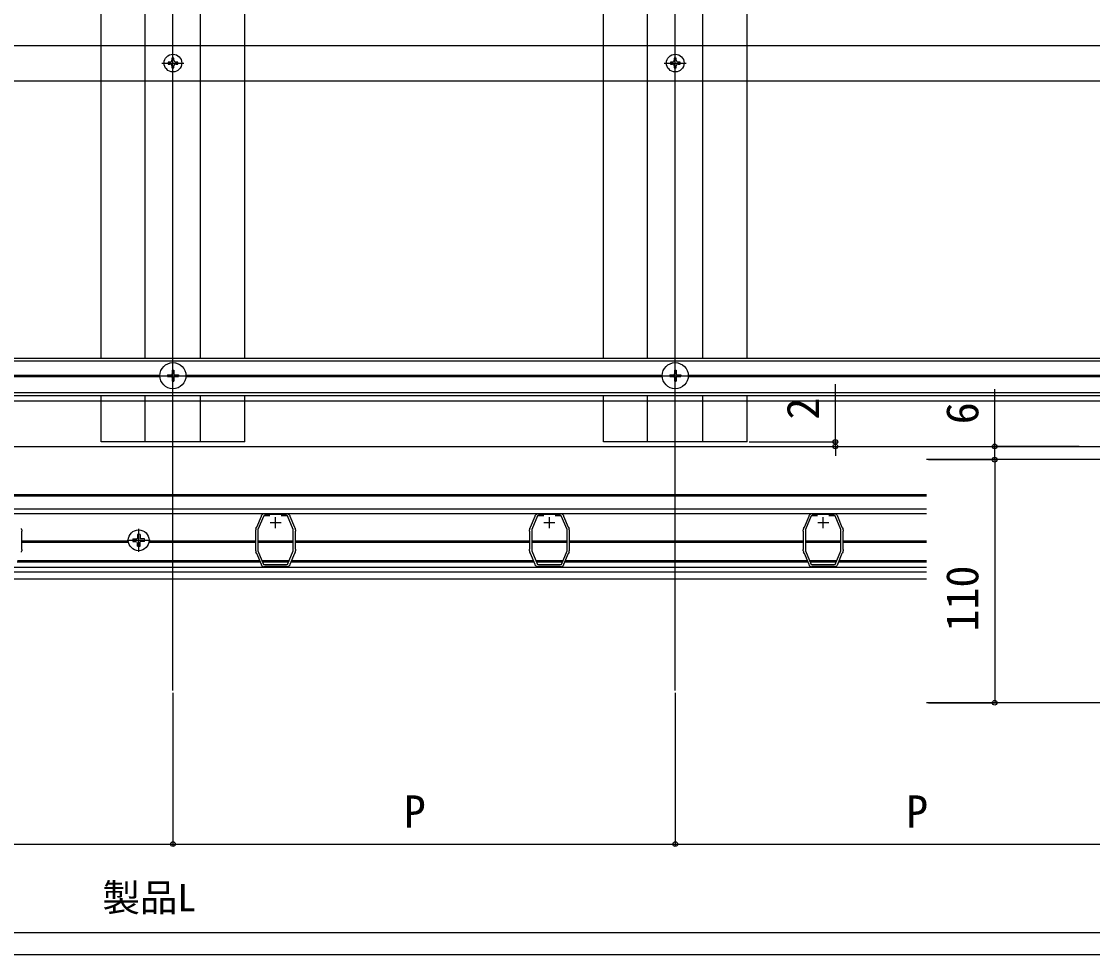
# Model space of a CAD drawing. Units: millimetres, scale not verified. Extents: x -875 to 875, y -1304 to 1296.
# Drawn here: x -31.1 to 454, y -1303.7 to -881.4 of the extents above; entities that cross this region are included whole.
import ezdxf
from ezdxf.enums import TextEntityAlignment as Align

# ---------------------------------------------------------------- set-up
doc = ezdxf.new("R2010")
doc.units = ezdxf.units.MM
doc.header["$LTSCALE"] = 8
for name, color, linetype in [('0-3_YKK_11', 7, 'Continuous'), ('0-4_YKK_12', 2, 'Continuous'), ('0-5_YKK_13', 4, 'Continuous'), ('0-6_YKK_D', 6, 'Continuous'), ('0-7_YKK_ZWAK', 7, 'Continuous')]:
    doc.layers.add(name, color=color, linetype=linetype)
doc.styles.add('ＭＳ ゴシック', font='')
doc.styles.get('ＭＳ ゴシック').set_extended_font_data('MS Gothic')

msp = doc.modelspace()

# ---------------------------------------------------------------- linework, layer by layer
at = {"layer": '0-3_YKK_11'}
for p, q in [((84, -1110.7), (84, -1105.7)), ((208, -1110.7), (208, -1105.7)), ((332, -1110.7), (332, -1105.7)), ((81.5, -1108.2), (86.5, -1108.2)), ((205.5, -1108.2), (210.5, -1108.2)), ((329.5, -1108.2), (334.5, -1108.2))]:
    msp.add_line(p, q, dxfattribs=at)
for points in [[(75.117, -1110.901), (75.317, -1110.424), (75.415, -1110.321), (75.512, -1110.219), (77.591, -1105.275), (77.597, -1105.138), (77.612, -1104.983)], [(81.41, -1105.2), (78.598, -1105.2), (76, -1111.382), (76, -1121.018), (78.556, -1127.1), (89.444, -1127.1), (92, -1121.019), (92, -1111.382), (89.402, -1105.2), (86.59, -1105.2)], [(78.78, -1104.208), (78.929, -1104.253), (79.057, -1104.3), (88.943, -1104.3), (89.071, -1104.253), (89.22, -1104.207)], [(90.388, -1104.983), (90.403, -1105.138), (90.409, -1105.275), (92.488, -1110.219), (92.585, -1110.321), (92.683, -1110.424), (92.883, -1110.901)], [(199.117, -1110.901), (199.317, -1110.424), (199.415, -1110.321), (199.512, -1110.219), (201.591, -1105.275), (201.597, -1105.138), (201.612, -1104.983)], [(205.41, -1105.2), (202.598, -1105.2), (200, -1111.382), (200, -1121.018), (202.556, -1127.1), (213.444, -1127.1), (216, -1121.019), (216, -1111.382), (213.402, -1105.2), (210.59, -1105.2)], [(202.78, -1104.208), (202.928, -1104.253), (203.057, -1104.3), (212.943, -1104.3), (213.071, -1104.253), (213.22, -1104.207)], [(214.388, -1104.983), (214.403, -1105.138), (214.409, -1105.275), (216.488, -1110.219), (216.585, -1110.321), (216.683, -1110.424), (216.883, -1110.901)], [(323.117, -1110.901), (323.317, -1110.424), (323.415, -1110.322), (323.512, -1110.219), (325.591, -1105.276), (325.597, -1105.139), (325.612, -1104.983)], [(329.41, -1105.2), (326.598, -1105.2), (324, -1111.383), (324, -1121.019), (326.556, -1127.1), (337.444, -1127.101), (340, -1121.019), (340, -1111.382), (337.402, -1105.2), (334.59, -1105.2)], [(326.78, -1104.208), (326.928, -1104.254), (327.057, -1104.3), (336.943, -1104.3), (337.071, -1104.254), (337.22, -1104.208)], [(338.388, -1104.983), (338.403, -1105.139), (338.409, -1105.276), (340.488, -1110.219), (340.585, -1110.322), (340.683, -1110.424), (340.883, -1110.901)], [(-31, -1111.482), (-31, -1112), (-31.05, -1112.132), (-31.1, -1112.265), (-31.1, -1120.135), (-31.05, -1120.268), (-31, -1120.4), (-31, -1120.918)], [(75, -1120.918), (75, -1120.4), (75.05, -1120.268), (75.1, -1120.135), (75.1, -1112.265), (75.05, -1112.132), (75, -1112), (75, -1111.482)], [(93, -1111.482), (93, -1112), (92.95, -1112.132), (92.9, -1112.265), (92.9, -1120.135), (92.95, -1120.268), (93, -1120.4), (93, -1120.918)], [(199, -1120.918), (199, -1120.4), (199.05, -1120.268), (199.1, -1120.135), (199.1, -1112.265), (199.05, -1112.132), (199, -1112), (199, -1111.482)], [(217, -1111.482), (217, -1112), (216.95, -1112.132), (216.9, -1112.265), (216.9, -1120.135), (216.95, -1120.268), (217, -1120.4), (217, -1120.918)], [(323, -1120.918), (323, -1120.4), (323.05, -1120.268), (323.1, -1120.136), (323.1, -1112.265), (323.05, -1112.133), (323, -1112), (323, -1111.482)], [(341, -1111.482), (341, -1112), (340.95, -1112.133), (340.9, -1112.265), (340.9, -1120.136), (340.95, -1120.268), (341, -1120.4), (341, -1120.918)], [(77.612, -1127.417), (77.597, -1127.262), (77.591, -1127.125), (75.512, -1122.181), (75.415, -1122.079), (75.317, -1121.976), (75.117, -1121.499)], [(92.883, -1121.499), (92.683, -1121.976), (92.585, -1122.079), (92.488, -1122.181), (90.409, -1127.125), (90.403, -1127.262), (90.388, -1127.417)], [(201.612, -1127.417), (201.597, -1127.262), (201.591, -1127.125), (199.512, -1122.181), (199.415, -1122.079), (199.317, -1121.976), (199.117, -1121.499)], [(216.883, -1121.499), (216.683, -1121.976), (216.585, -1122.079), (216.488, -1122.181), (214.409, -1127.125), (214.403, -1127.262), (214.387, -1127.417)], [(325.612, -1127.417), (325.597, -1127.262), (325.591, -1127.125), (323.512, -1122.182), (323.415, -1122.079), (323.317, -1121.976), (323.117, -1121.499)], [(340.883, -1121.499), (340.683, -1121.976), (340.585, -1122.079), (340.488, -1122.181), (338.409, -1127.125), (338.403, -1127.262), (338.387, -1127.417)], [(88.943, -1128.1), (79.057, -1128.1), (78.929, -1128.147), (78.78, -1128.193)], [(89.22, -1128.193), (89.071, -1128.147), (88.943, -1128.1)], [(212.943, -1128.1), (203.057, -1128.1), (202.928, -1128.147), (202.78, -1128.193)], [(213.22, -1128.193), (213.071, -1128.147), (212.943, -1128.1)], [(336.943, -1128.1), (327.057, -1128.1), (326.928, -1128.147), (326.78, -1128.193)], [(337.22, -1128.193), (337.071, -1128.147), (336.943, -1128.1)]]:
    msp.add_lwpolyline(points, dxfattribs=at)
for centre, start, end in [((78.93, -1105.7), 95.73914, 151.44347), ((89.07, -1105.7), 28.55592, 84.26083), ((202.93, -1105.7), 95.73914, 151.44347), ((213.07, -1105.7), 28.55592, 84.26083), ((326.93, -1105.7), 95.73914, 151.44347), ((337.07, -1105.7), 28.55592, 84.26083), ((-32.5, -1111.482), 360, 22.78773), ((76.5, -1111.482), 157.21234, 180.00008), ((91.5, -1111.482), 360, 22.78773), ((200.5, -1111.482), 157.21234, 180.00008), ((215.5, -1111.482), 360, 22.78773), ((324.5, -1111.482), 157.21234, 180.00008), ((339.5, -1111.482), 360, 22.78773), ((-32.5, -1120.918), 337.21255, 0.00006), ((76.5, -1120.918), 179.99998, 202.78771), ((91.5, -1120.918), 337.21255, 0.00006), ((200.5, -1120.918), 179.99998, 202.78771), ((215.5, -1120.918), 337.21255, 0.00006), ((324.5, -1120.918), 179.99998, 202.78771), ((339.5, -1120.918), 337.21255, 0.00006), ((78.93, -1126.7), 208.55565, 264.26079), ((89.07, -1126.7), 275.73925, 331.44438), ((202.93, -1126.7), 208.55565, 264.26079), ((213.07, -1126.7), 275.73925, 331.44438), ((326.93, -1126.7), 208.55565, 264.26079), ((337.07, -1126.7), 275.73925, 331.44438)]:
    msp.add_arc(centre, 1.5, start, end, dxfattribs=at)
at = {"layer": '0-4_YKK_12'}
for p, q in [((37.5, -1184.2), (37.5, -363.7)), ((265, -1184.2), (265, -363.7)), ((25, -1033.7), (25, -548.7)), ((50, -1033.7), (50, -548.7)), ((70, -1033.7), (70, -548.7)), ((252.5, -1033.7), (252.5, -548.7)), ((277.5, -1033.7), (277.5, -548.7)), ((297.5, -1033.7), (297.5, -548.7)), ((-585, -1033.7), (647.5, -1033.7)), ((-585, -1034.9), (647.5, -1034.9)), ((37.5, -1048), (37.5, -1035.4)), ((265, -1048), (265, -1035.4)), ((-184.108, -1041.4), (31.608, -1041.4)), ((-184.108, -1042), (31.608, -1042)), ((31.2, -1041.7), (43.8, -1041.7)), ((43.392, -1041.4), (259.108, -1041.4)), ((43.392, -1042), (259.108, -1042)), ((258.7, -1041.7), (271.3, -1041.7)), ((270.892, -1041.4), (486.608, -1041.4)), ((270.892, -1042), (486.608, -1042)), ((-585, -1049.3), (647.5, -1049.3)), ((-585, -1050.7), (647.5, -1050.7)), ((5, -1071.7), (5, -1050.7)), ((25, -1071.7), (25, -1050.7)), ((50, -1071.7), (50, -1050.7)), ((70, -1071.7), (70, -1050.7)), ((232.5, -1071.7), (232.5, -1050.7)), ((252.5, -1071.7), (252.5, -1050.7)), ((277.5, -1071.7), (277.5, -1050.7)), ((297.5, -1071.7), (297.5, -1050.7)), ((70, -1071.7), (5, -1071.7)), ((297.5, -1071.7), (232.5, -1071.7)), ((-615, -1073.7), (690, -1073.7)), ((691, -1079.7), (378.75, -1079.7)), ((-615, -1095.4), (378.75, -1095.4)), ((-615, -1096), (378.75, -1096)), ((-621.588, -1102), (378.75, -1102)), ((-621.539, -1104), (378.75, -1104)), ((22, -1121.374), (22, -1111.016)), ((-31.1, -1116.4), (17.296, -1116.4)), ((-31.1, -1117), (17.361, -1117)), ((16.821, -1116.195), (27.179, -1116.195)), ((26.639, -1117), (75.1, -1117)), ((26.704, -1116.4), (75.1, -1116.4)), ((76, -1116.4), (92, -1116.4)), ((76, -1117), (92, -1117)), ((92.9, -1116.4), (199.1, -1116.4)), ((92.9, -1117), (199.1, -1117)), ((200, -1116.4), (216, -1116.4)), ((200, -1117), (216, -1117)), ((216.9, -1116.4), (323.1, -1116.4)), ((216.9, -1117), (323.1, -1117)), ((324, -1116.4), (340, -1116.4)), ((324, -1117), (340, -1117)), ((340.9, -1116.4), (378.75, -1116.4)), ((340.9, -1117), (378.75, -1117)), ((-32.865, -1125.4), (76.865, -1125.4)), ((77.841, -1125.4), (90.159, -1125.4)), ((91.135, -1125.4), (200.865, -1125.4)), ((201.841, -1125.4), (214.159, -1125.4)), ((215.135, -1125.4), (324.865, -1125.4)), ((325.841, -1125.4), (338.159, -1125.4)), ((339.135, -1125.4), (378.75, -1125.4)), ((-624, -1128.4), (378.75, -1128.4)), ((-33.118, -1126), (77.118, -1126)), ((78.093, -1126), (89.907, -1126)), ((90.882, -1126), (201.118, -1126)), ((202.093, -1126), (213.907, -1126)), ((214.882, -1126), (325.117, -1126)), ((326.093, -1126), (337.907, -1126)), ((338.882, -1126), (378.75, -1126)), ((-624, -1130.4), (378.75, -1130.4)), ((-615, -1133.7), (378.75, -1133.7)), ((691, -1189.7), (378.75, -1189.7))]:
    msp.add_line(p, q, dxfattribs=at)
for points in [[(5, -1033.7), (5, -548.7), (5, -499.7)], [(232.5, -1033.7), (232.5, -548.7), (232.5, -499.7)]]:
    msp.add_lwpolyline(points, dxfattribs=at)
at = {"layer": '0-5_YKK_13'}
for p, q in [((-573.5, -892.2), (648.5, -892.2)), ((37.5, -905.2), (37.5, -895.2)), ((265, -905.2), (265, -895.2)), ((32.5, -900.2), (42.5, -900.2)), ((36.18, -899.76), (35.3, -899.76)), ((38.82, -900.64), (39.7, -900.64)), ((260, -900.2), (270, -900.2)), ((263.68, -899.76), (262.8, -899.76)), ((266.32, -900.64), (267.2, -900.64)), ((-573.5, -908.2), (648.5, -908.2)), ((35, -1041.35), (35, -1042.05)), ((35, -1041.35), (36.65, -1041.35)), ((35, -1042.05), (36.65, -1042.05)), ((37.15, -1039.2), (37.85, -1039.2)), ((37.15, -1039.2), (37.15, -1040.85)), ((37.15, -1042.55), (37.15, -1044.2)), ((37.85, -1039.2), (37.85, -1040.85)), ((37.85, -1042.55), (37.85, -1044.2)), ((38.35, -1041.35), (40, -1041.35)), ((38.35, -1042.05), (40, -1042.05)), ((40, -1041.35), (40, -1042.05)), ((262.5, -1041.35), (262.5, -1042.05)), ((262.5, -1041.35), (264.15, -1041.35)), ((262.5, -1042.05), (264.15, -1042.05)), ((264.65, -1039.2), (265.35, -1039.2)), ((264.65, -1039.2), (264.65, -1040.85)), ((264.65, -1042.55), (264.65, -1044.2)), ((265.35, -1039.2), (265.35, -1040.85)), ((265.35, -1042.55), (265.35, -1044.2)), ((265.85, -1041.35), (267.5, -1041.35)), ((265.85, -1042.05), (267.5, -1042.05)), ((267.5, -1041.35), (267.5, -1042.05)), ((37.15, -1044.2), (37.85, -1044.2)), ((264.65, -1044.2), (265.35, -1044.2)), ((647.5, -1053.2), (-569, -1053.2)), ((19.358, -1115.606), (20.662, -1115.584)), ((20.662, -1115.584), (21.27, -1115.465)), ((21.389, -1114.856), (21.27, -1115.465)), ((21.411, -1113.552), (21.389, -1114.856)), ((22.589, -1113.552), (22.611, -1114.856)), ((22.611, -1114.856), (22.73, -1115.465)), ((23.338, -1115.584), (22.73, -1115.465)), ((24.642, -1115.606), (23.338, -1115.584)), ((19.358, -1116.783), (20.662, -1116.806)), ((20.662, -1116.806), (21.27, -1116.924)), ((21.389, -1117.533), (21.27, -1116.924)), ((21.411, -1118.837), (21.389, -1117.533)), ((22.589, -1118.837), (22.611, -1117.533)), ((22.611, -1117.533), (22.73, -1116.924)), ((23.338, -1116.806), (22.73, -1116.924)), ((24.642, -1116.783), (23.338, -1116.806))]:
    msp.add_line(p, q, dxfattribs=at)
for points in [[(35.3, -899.76), (35.3, -900.64), (36.18, -900.64)], [(37.94, -898.88), (37.94, -898), (37.06, -898), (37.06, -898.88)], [(37.06, -901.52), (37.06, -902.4), (37.94, -902.4), (37.94, -901.52)], [(39.7, -900.64), (39.7, -899.76), (38.82, -899.76)], [(262.8, -899.76), (262.8, -900.64), (263.68, -900.64)], [(265.44, -898.88), (265.44, -898), (264.56, -898), (264.56, -898.88)], [(264.56, -901.52), (264.56, -902.4), (265.44, -902.4), (265.44, -901.52)], [(267.2, -900.64), (267.2, -899.76), (266.32, -899.76)]]:
    msp.add_lwpolyline(points, dxfattribs=at)
for centre, radius in [((37.5, -900.2), 4), ((265, -900.2), 4), ((37.5, -1041.7), 5.9), ((265, -1041.7), 5.9), ((22, -1116.195), 4.708)]:
    msp.add_circle(centre, radius, dxfattribs=at)
for centre, radius, start, end in [((36.18, -898.88), 0.88, 270, 0), ((36.18, -901.52), 0.88, 0, 90), ((38.82, -898.88), 0.88, 180, 270), ((38.82, -901.52), 0.88, 90, 180), ((263.68, -898.88), 0.88, 270, 0), ((263.68, -901.52), 0.88, 0, 90), ((266.32, -898.88), 0.88, 180, 270), ((266.32, -901.52), 0.88, 90, 180), ((36.65, -1040.85), 0.5, 270, 0), ((36.65, -1042.55), 0.5, 0, 90), ((38.35, -1040.85), 0.5, 180, 270), ((38.35, -1042.55), 0.5, 90, 180), ((264.15, -1040.85), 0.5, 270, 0), ((264.15, -1042.55), 0.5, 0, 90), ((265.85, -1040.85), 0.5, 180, 270), ((265.85, -1042.55), 0.5, 90, 180), ((22, -1116.195), 2.707, 167.44414, 192.55586), ((22, -1116.195), 2.707, 77.44414, 102.55586), ((22, -1116.195), 2.707, 347.44414, 12.55586), ((22, -1116.195), 2.707, 257.44414, 282.55586)]:
    msp.add_arc(centre, radius, start, end, dxfattribs=at)
at = {"layer": '0-6_YKK_D'}
for p, q in [((337.5, -1071.7), (337.5, -1045.509)), ((409.665, -1073.7), (409.665, -1047.736)), ((298.5, -1071.7), (338.5, -1071.7)), ((337.5, -1073.7), (337.5, -1071.7)), ((266, -1073.7), (338.5, -1073.7)), ((337.5, -1073.7), (337.5, -1078)), ((448, -1073.7), (408.665, -1073.7)), ((409.665, -1079.7), (409.665, -1073.7)), ((379.75, -1079.7), (410.665, -1079.7)), ((380.75, -1079.7), (410.665, -1079.7)), ((409.665, -1079.7), (409.665, -1189.7)), ((409.665, -1079.7), (409.665, -1084)), ((37.5, -1185.2), (37.5, -1254.7)), ((37.5, -1185.2), (37.5, -1254.7)), ((265, -1185.2), (265, -1254.7)), ((265, -1185.2), (265, -1254.7)), ((379.75, -1189.7), (410.665, -1189.7)), ((-190, -1253.7), (37.5, -1253.7)), ((37.5, -1253.7), (265, -1253.7)), ((265, -1253.7), (492.5, -1253.7)), ((-645, -1293.7), (720, -1293.7))]:
    msp.add_line(p, q, dxfattribs=at)
for centre in [(337.5, -1071.7), (337.5, -1073.7), (409.665, -1073.7), (409.665, -1079.7), (409.665, -1079.7), (409.665, -1189.7), (37.5, -1253.7), (37.5, -1253.7), (265, -1253.7), (265, -1253.7)]:
    msp.add_circle(centre, 1.075, dxfattribs=at)
at = {"layer": '0-7_YKK_ZWAK'}
msp.add_lwpolyline([(-875, -1303.7), (875, -1303.7), (875, 1246.3)], dxfattribs=at)

# ---------------------------------------------------------------- texts
at = {"layer": '0-6_YKK_D', "style": 'ＭＳ ゴシック'}
for s, p in [('2', (334.5, -1061.577)), ('6', (406.665, -1063.691)), ('110', (406.665, -1157.541))]:
    msp.add_text(s, height=14.66, rotation=90, dxfattribs=at).set_placement(p, align=Align.BOTTOM_LEFT)
for s, height, p in [('P', 14.66, (142.045, -1250.7)), ('P', 14.66, (369.545, -1250.7)), ('製品L', 12.46, (5.528, -1287.899))]:
    msp.add_text(s, height=height, dxfattribs=at).set_placement(p, align=Align.BOTTOM_LEFT)

doc.saveas('drawing.dxf')
